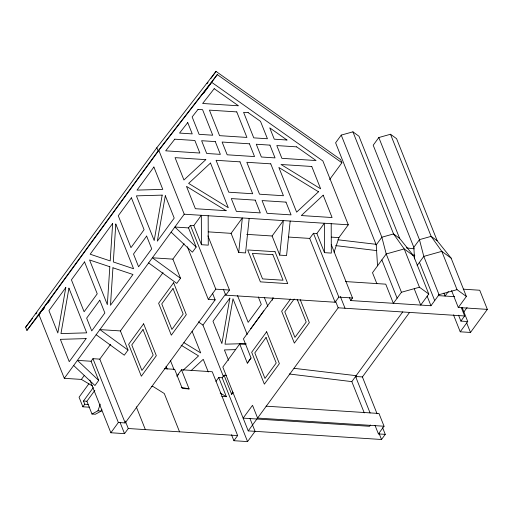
<?xml version="1.0" encoding="UTF-8"?>
<svg xmlns="http://www.w3.org/2000/svg" width="513" height="513" viewBox="0 0 513 513"><rect width="100%" height="100%" fill="white"/><g stroke="black" fill="none" stroke-linecap="round" stroke-linejoin="round"><path stroke-width="0.77" d="M272.371 300.233L272.525 297.867M249.177 218.397L245.547 252.928L238.712 252.486L242.341 217.954L231.094 233.344L208.22 231.863M290.185 221.045L286.562 255.577L279.726 255.134L283.356 220.603L272.108 235.993L246.676 234.345M226.323 375.356L224.04 375.208L231.658 394.35L232.633 391.432M334.078 252.229L338.92 237.622L348.289 224.797L322.895 160.979L211.664 82.298L158.844 150.386L38.898 314.501L64.292 378.318L81.381 379.421L92.372 385.885M94.86 390.361L86.896 401.262L91.974 414.023L97.932 410.804L100.291 404.154M91.974 414.023L95.392 414.241L101.35 411.022L101.875 409.547M246.009 344.403L239.699 343.992L247.317 363.14L250.998 358.048M40.123 313.366L26.92 330.385L25.65 327.198L156.843 147.699L216.018 71.416L340.632 159.569L341.902 162.756L329.628 179.544M207.053 83.683L207.996 82.388M210.824 78.515L216.018 71.416M26.92 330.385L158.113 150.893L217.288 74.603L341.902 162.756M203.635 93.283L217.288 74.603M64.292 378.318L184.238 214.203L348.289 224.797M73.667 365.493L94.956 385.526L98.701 380.396L77.412 360.37L91.083 361.248L92.956 358.683L99.791 359.126L110.571 344.383M171.118 232.152L192.407 252.184L196.158 247.054L174.869 227.028L188.54 227.907L190.413 225.342L193.831 225.566L201.327 215.306L201.449 244.707L208.284 245.15L208.163 215.749M81.381 379.421L84.196 375.574M96.155 334.726L124.281 355.195L128.026 350.065L99.9 329.596L120.408 330.923L163.044 272.583M148.629 262.925L176.754 283.394L180.505 278.264L152.38 257.795L172.887 259.123L184.129 243.733M88.903 383.756L79.066 397.222L82.875 406.796L89.711 407.232M82.875 406.796L84.748 404.231L83.478 401.038L93.315 387.578M89.89 380.075L110.859 432.76L118.356 422.5L125.191 422.943L215.146 299.861L212.491 293.179M187.348 246.734L208.31 299.419L215.806 289.159L229.478 290.044L207.925 235.871M414.26 288.877L420.705 305.075L428.785 294.026L413.542 255.737L399.621 238.359L358.985 136.253L352.918 131.835L341.228 135.105L335.605 142.8L376.234 244.906L377.549 265.817M223.322 376.298L202.949 325.095L225.611 294.084M110.859 432.76L124.524 433.639L128.276 428.515L237.641 435.575L212.247 371.758L181.487 369.77L176.799 376.183M223.367 289.236L225.733 295.174L229.478 290.044M451.562 290.57L458.301 307.505L466.375 296.456L451.139 258.161L437.211 240.783L396.581 138.677L390.508 134.259L378.818 137.535L373.201 145.224L413.831 247.33L414.562 258.95M288.409 237.044L309.705 238.417L313.449 233.287L316.867 233.511L324.363 223.251L324.485 252.653L331.321 253.095L331.199 223.694M250.71 328.737L263.829 310.788M239.699 343.992L222.828 367.071L248.228 430.888L381.512 439.494L385.263 434.364L382.627 427.739M273.429 297.835L243.444 338.869L251.062 358.01L247.317 363.14M215.941 381.396L218.75 377.549L222.167 377.773L224.04 375.208M290.557 299.047L281.656 311.224L294.353 343.133L309.345 322.619L300.195 299.618M294.167 299.034L284.798 311.853L294.956 337.381L306.203 321.997L297.207 299.387M231.658 394.35L233.069 392.426M376.234 244.906L381.858 237.211L393.548 233.941L399.621 238.359M231.53 434.767L233.896 440.705L237.641 435.575M225.733 295.174L335.098 302.234L338.843 297.104L352.514 297.989L331.257 244.56M248.228 430.888L338.182 307.806L464.637 315.97L461.418 307.871M233.896 440.705L247.561 441.584L255.064 431.33L249.978 418.57M349.468 297.604L350.642 300.554L352.514 297.989M413.831 247.33L419.454 239.642L431.144 236.365L437.211 240.783M417.127 265.529L423.796 256.397L441.796 251.357L451.139 258.161M428.785 294.026L419.442 287.222L401.442 292.263L393.362 303.311L385.744 284.164L345.396 281.56M364.268 412.888L351.822 381.621L355.573 376.491L362.409 376.933L409.528 312.462M356.682 377.1L356.118 375.676L402.75 311.878M439.16 294.327L438.224 295.61L454.627 296.668M350.642 300.554L430.958 305.742L439.032 294.686L457.032 289.646L466.375 296.456M448.336 291.564L445.06 296.052L443.886 293.109M370.54 425.008L369.597 426.29L243.149 418.127L252.518 405.302L257.597 418.069L384.051 426.232L378.972 413.472L266.035 406.174M463.335 312.673L467.08 307.543M375.041 425.418L378.427 433.927L384.051 426.232M458.545 315.206L460.892 321.1L464.637 315.97M453.492 314.86L460.232 331.796L467.728 321.542L462.162 307.55M460.232 331.796L470.485 332.456L487.35 309.377L479.732 290.236L463.245 289.172M25.65 327.198L32.499 318.368M35.923 313.956L36.898 312.699M38.898 314.501L44.278 307.569M47.703 303.151L50.146 300.002M42.573 310.211L44.528 307.691M177.261 375.715L178.415 374.644M183.019 370.36L198.557 355.9L181.083 345.178M191.157 370.559L203.244 359.312L208.278 371.97M246.086 343.575L225.015 344.178L232.992 298.765L247.215 334.502M235.339 349.622L224.412 349.937L228.561 360.357M331.321 237.128L338.92 237.622M458.301 307.505L487.35 309.377M208.31 299.419L215.146 299.861M460.892 321.1L467.728 321.542M164.32 368.667L174.651 369.334L182.269 388.476L189.105 388.918L181.487 369.77M151.752 386.507L153.22 386.603L164.301 393.535L179.544 431.824M221.815 396.402L226.368 396.696L218.75 377.549M83.478 401.038L86.896 401.262M84.748 404.231L88.165 404.449M97.932 410.804L101.35 411.022M378.427 433.927L385.263 434.364M337.913 239.776L376.087 244.303M406.315 247.882L414.267 248.824M294.084 368.328L356.118 375.676M335.669 245.599L376.85 250.62M412.484 254.961L414.857 255.256M289.268 373.996L351.822 381.621M181.243 387.353L189.105 388.918M220.186 393.061L226.368 396.696M183.904 342.626L200.705 352.931L192.112 331.34M198.364 321.856L202.949 325.095M413.542 255.737L404.199 248.933L393.548 233.941L352.918 131.835M457.032 289.646L441.796 251.357L431.144 236.365L390.508 134.259M466.676 322.889L470.485 332.456M378.818 137.535L419.454 239.642L423.796 256.397L439.032 294.686M419.467 262.323L434.703 300.612M427.149 296.168L430.958 305.742M419.442 287.222L404.199 248.933L386.206 253.973L372.502 272.717L376.901 283.76M341.228 135.105L381.858 237.211L386.206 253.973L401.442 292.263M381.877 259.892L397.113 298.181M316.867 233.511L324.485 252.653M340.331 296.463L345.018 308.242M313.449 233.287L338.843 297.104M335.528 301.125L338.182 307.806M309.705 238.417L335.098 302.234M362.409 376.933L377.061 413.747M379.171 433.607L381.512 439.494M355.573 376.491L370.091 412.971M272.108 235.993L279.726 255.134M264.278 297.36L267.831 306.299M258.334 296.989L261.29 304.408L248.17 322.356L237.538 295.642M231.094 233.344L238.712 252.486M193.831 225.566L201.449 244.707M190.413 225.342L215.806 289.159M158.844 150.386L184.238 214.203M156.843 147.699L158.113 150.893M188.54 227.907L196.158 247.054M222.167 377.773L247.561 441.584M172.887 259.123L180.505 278.264M170.463 360.613L174.016 369.546M166.039 366.237L167.167 369.071M120.408 330.923L128.026 350.065M136.278 406.79L145.365 429.618M125.319 421.096L128.276 428.515M99.791 359.126L125.191 422.943M120.1 422.513L124.524 433.639M92.956 358.683L118.356 422.5M91.083 361.248L98.701 380.396M109.82 266.747L107.339 304.639L89.563 259.969L109.82 266.747M112.655 223.444L110.199 260.918L90.166 254.211L112.655 223.444M112.937 267.792L110.481 305.267L132.97 274.493L112.937 267.792M115.797 224.066L113.315 261.957L133.579 268.741L115.797 224.066M65.799 287.549L57.822 332.963L48.934 310.628L65.799 287.549M68.947 288.171L60.964 333.591L86.723 332.847L68.947 288.171M162.172 195.12L154.195 240.533L136.413 195.863L162.172 195.12M165.314 195.742L157.337 241.161L174.202 218.083L165.314 195.742M229.85 298.143L221.873 343.556L212.985 321.221L229.85 298.143M84.542 261.906L71.422 279.854L84.119 311.763L97.239 293.814L84.542 261.906M131.399 197.8L118.279 215.749L130.975 247.657L144.095 229.709L131.399 197.8M153.887 167.026L137.022 190.105L162.775 189.361L153.887 167.026M99.778 300.195L86.659 318.143L91.744 330.911L104.857 312.956L99.778 300.195M146.635 236.089L133.515 254.038L138.593 266.798L151.713 248.85L146.635 236.089M86.12 338.599L69.249 361.678L60.361 339.343L86.12 338.599M143.627 323.799L128.635 344.313L141.332 376.221L156.324 355.701L143.627 323.799M173.612 282.766L158.62 303.279L171.316 335.188L186.309 314.674L173.612 282.766M143.018 329.551L131.777 344.935L141.934 370.463L153.182 355.079L143.018 329.551M173.009 288.524L161.762 303.908L171.919 329.436L183.167 314.052L173.009 288.524M266.664 331.744L251.671 352.258L264.368 384.16L279.361 363.646L266.664 331.744M266.055 337.496L254.814 352.88L264.971 378.408L276.218 363.024L266.055 337.496M174.773 139.183L165.68 150.828L199.858 153.034L194.857 140.479L174.773 139.183M187.739 122.581L179.544 133.072L192.24 133.893L187.739 122.581M198.031 109.397L192.144 116.932L199.076 134.335L212.741 135.214L202.584 109.692L198.031 109.397M214.203 88.678L202.648 103.479L238.455 105.787L214.203 88.678M205.816 159.639L183.943 179.986L175.055 157.651L205.816 159.639M210.503 163.051L188.63 183.398L228.279 207.72L210.503 163.051M318.502 191.785L296.629 212.138L278.854 167.462L318.502 191.785M323.19 195.196L301.317 215.55L332.078 217.531L323.19 195.196M236.762 111.898L209.419 110.128L219.577 135.656L246.92 137.426L236.762 111.898M248.157 112.629L243.598 112.341L253.755 137.862L267.427 138.747L260.501 121.344L248.157 112.629M286.959 140.011L274.263 139.19L269.761 127.878L286.959 140.011M215.28 141.601L201.615 140.716L206.694 153.477L220.366 154.362L215.28 141.601M249.459 143.807L222.116 142.037L227.195 154.804L254.538 156.568L249.459 143.807M269.966 145.128L256.295 144.249L261.374 157.01L275.045 157.895L269.966 145.128M296.655 146.853L276.802 145.57L281.881 158.331L316.059 160.543L296.655 146.853M239.988 161.845L216.069 160.3L228.766 192.208L252.691 193.754L239.988 161.845M270.749 163.833L246.824 162.288L259.527 194.196L283.445 195.742L270.749 163.833M311.763 166.481L281.002 164.493L320.651 188.816L311.763 166.481M255.23 200.134L231.305 198.589L236.384 211.356L260.309 212.901L255.23 200.134M285.985 202.122L262.066 200.577L267.145 213.337L291.063 214.883L285.985 202.122M226.13 210.689L195.37 208.708L186.482 186.373L226.13 210.689M275.039 251.723L247.696 249.959L260.392 281.868L287.735 283.631L275.039 251.723M272.89 254.692L252.383 253.371L262.541 278.899L283.048 280.22L272.89 254.692"/></g></svg>
